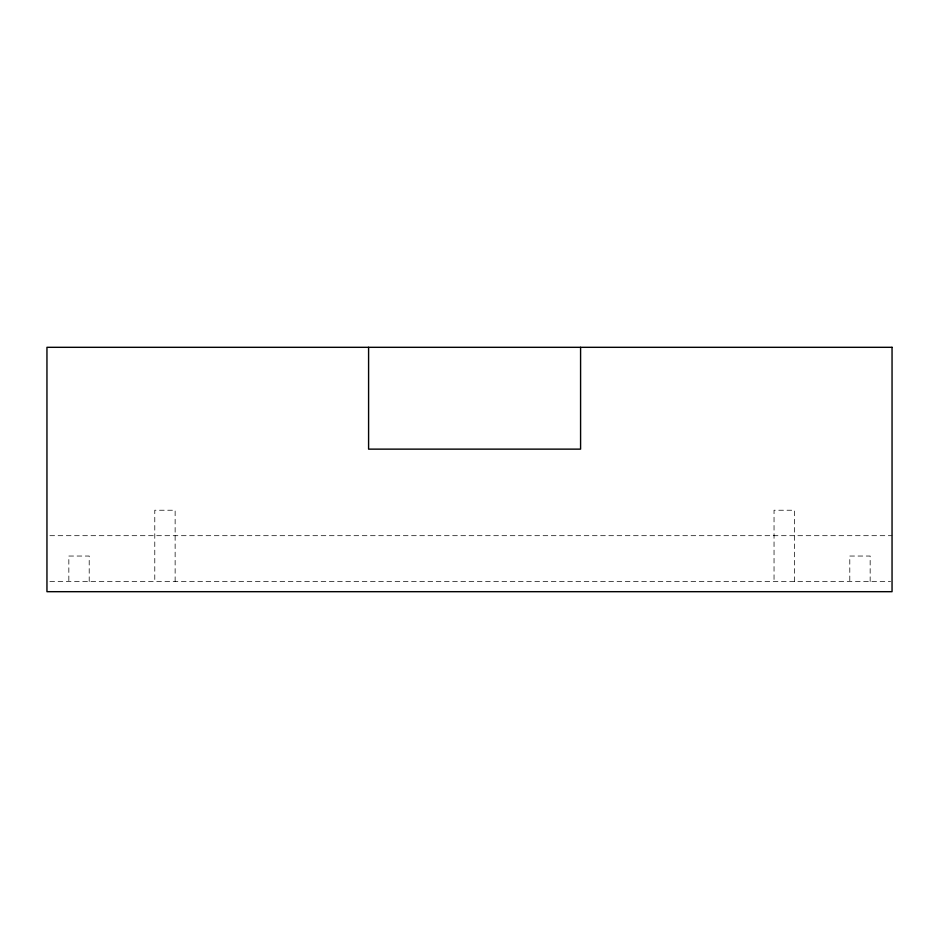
<?xml version="1.0" encoding="UTF-8"?>
<svg xmlns="http://www.w3.org/2000/svg" width="939" height="939" viewBox="0 0 939 939"><rect width="100%" height="100%" fill="white"/><g stroke="black" fill="none" stroke-linecap="round" stroke-linejoin="round"><path stroke-width="0.7" stroke-dasharray="4.7 3.52" d="M49.884 535.688L892.05 535.688M49.873 581.499L890.595 581.499M870.16 581.499L870.16 556.041L849.795 556.041L849.795 581.499M794.406 581.499L794.406 510.229L774.041 510.229L774.041 581.499M175.135 581.499L175.135 510.229L154.782 510.229L154.782 581.499M89.205 581.499L89.205 556.041L68.84 556.041L68.84 581.499"/><path stroke-width="1.41" d="M580.584 347.313L580.584 449.135L368.593 449.135L368.593 347.313M892.05 347.313L46.95 347.313L46.95 591.687L892.05 591.687L892.05 347.313"/></g></svg>
